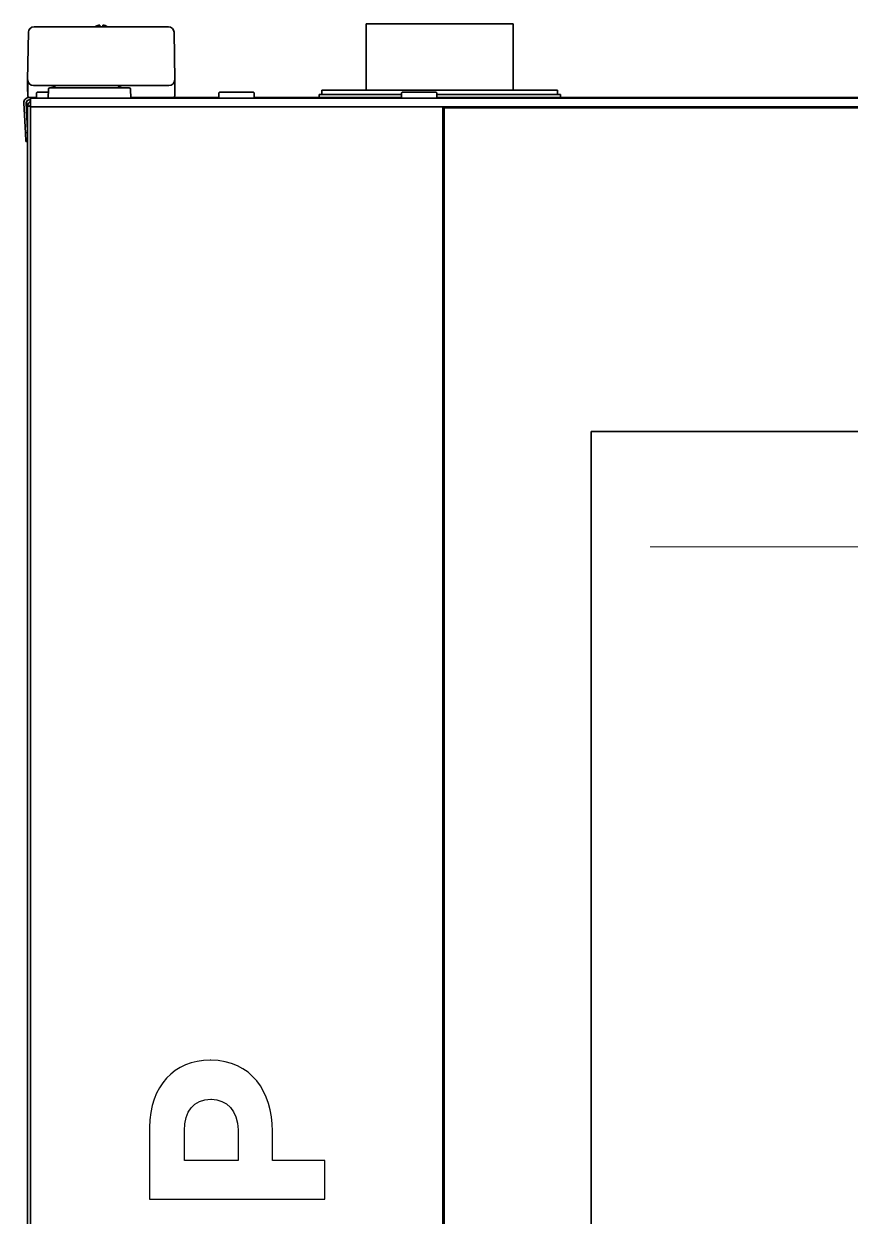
# Model space of a CAD drawing. Extents: x 6336 to 10269, y -393 to 3371.
# Drawn here: x 8426.8 to 8707.5, y 1875.4 to 2280.5 of the extents above; entities that cross this region are included whole.
import ezdxf

# ---------------------------------------------------------------- set-up
doc = ezdxf.new("R2010")
doc.units = 0
doc.header["$LTSCALE"] = 5
doc.layers.get('0').update_dxf_attribs({"linetype": 'CONTINUOUS', "lineweight": 0})
doc.layers.add('1', color=7, linetype='CONTINUOUS', true_color=0xffffff)

msp = doc.modelspace()

# ---------------------------------------------------------------- linework, layer by layer
at = {"color": 2}
msp.add_line((8639.57, 2102.83), (8966.57, 2102.83), dxfattribs=at)
at = {"layer": '1', "color": 7, "linetype": 'Continuous', "lineweight": 35}
for p, q in [((8428.07, 2261.53), (8428.35, 2277.66)), ((8430.25, 2279.53), (8435.35, 2279.53)), ((8435.35, 2279.53), (8470.79, 2279.53)), ((8470.79, 2279.53), (8475.89, 2279.53)), ((8477.79, 2277.66), (8478.07, 2261.53)), ((8568.07, 2280.53), (8543.07, 2280.53)), ((8543.07, 2280.53), (8543.07, 2258.03)), ((8593.07, 2280.53), (8568.07, 2280.53)), ((8593.07, 2258.03), (8593.07, 2280.53)), ((8428.07, 2261.52), (8428.07, 2261.53)), ((8428.08, 2261.46), (8428.07, 2261.53)), ((8428.07, 2261.49), (8428.07, 2257.53)), ((8428.08, 2261.38), (8428.07, 2261.46)), ((8428.08, 2257.39), (8428.08, 2261.38)), ((8478.07, 2261.53), (8478.07, 2261.52)), ((8478.07, 2261.53), (8478.07, 2261.46)), ((8478.07, 2257.53), (8478.07, 2261.49)), ((8478.07, 2261.49), (8478.07, 2261.49)), ((8478.07, 2261.49), (8478.07, 2261.38)), ((8478.07, 2261.38), (8478.07, 2257.39)), ((8428.07, 2257.53), (8428.08, 2257.39)), ((8428.13, 2256.01), (8428.08, 2257.39)), ((8435.07, 2259.53), (8430.07, 2259.53)), ((8431.32, 2257.28), (8431.07, 2257.03)), ((8431.07, 2257.03), (8431.07, 2255.53)), ((8435.11, 2257.28), (8431.32, 2257.28)), ((8471.07, 2259.53), (8435.07, 2259.53)), ((8435.13, 2258.28), (8435.07, 2255.28)), ((8449.07, 2258.78), (8435.63, 2258.78)), ((8462.52, 2258.78), (8449.07, 2258.78)), ((8463.07, 2255.28), (8463.02, 2258.28)), ((8476.07, 2259.53), (8471.07, 2259.53)), ((8478.07, 2257.39), (8478.02, 2256.01)), ((8478.07, 2257.39), (8478.07, 2257.53)), ((8493.32, 2257.28), (8493.07, 2257.03)), ((8493.07, 2257.03), (8493.07, 2255.53)), ((8504.82, 2257.28), (8493.32, 2257.28)), ((8505.07, 2257.03), (8504.82, 2257.28)), ((8505.07, 2255.53), (8505.07, 2257.03)), ((8527.07, 2256.53), (8555.07, 2256.53)), ((8527.07, 2256.53), (8527.07, 2255.53)), ((8528.07, 2258.03), (8608.07, 2258.03)), ((8528.07, 2258.03), (8528.07, 2256.53)), ((8555.32, 2257.28), (8555.07, 2257.03)), ((8555.07, 2257.03), (8555.07, 2255.53)), ((8566.82, 2257.28), (8555.32, 2257.28)), ((8567.07, 2257.03), (8566.82, 2257.28)), ((8567.07, 2255.53), (8567.07, 2257.03)), ((8567.07, 2256.53), (8609.07, 2256.53)), ((8608.07, 2256.53), (8608.07, 2258.03)), ((8609.07, 2255.53), (8609.07, 2256.53)), ((8427.31, 2243.52), (8426.78, 2253.63)), ((8428.07, 2244.16), (8427.57, 2253.67)), ((8427.63, 2253.67), (8428.07, 2245.19)), ((8428.07, 1374.13), (8428.07, 2252.53)), ((8429.07, 2252.53), (8428.07, 2252.53)), ((8428.57, 2255.53), (8428.67, 2255.53)), ((8428.57, 2254.73), (8429.07, 2254.73)), ((8428.67, 2255.53), (8430.08, 2255.53)), ((8429.07, 2255.28), (8431.07, 2255.28)), ((8429.07, 2255.28), (8429.07, 2252.28)), ((8429.57, 2255.53), (8429.57, 2255.28)), ((8430.08, 2255.53), (8431.07, 2255.53)), ((8431.07, 2255.53), (8431.32, 2255.28)), ((8431.07, 2255.28), (9175.07, 2255.28)), ((8476.07, 2255.53), (8463.07, 2255.53)), ((8476.07, 2255.53), (8477.49, 2255.53)), ((8477.49, 2255.53), (8493.08, 2255.53)), ((8493.07, 2255.53), (8493.32, 2255.28)), ((8504.82, 2255.28), (8505.07, 2255.53)), ((8505.08, 2255.53), (8555.07, 2255.53)), ((8555.07, 2255.53), (8555.32, 2255.28)), ((8566.82, 2255.28), (8567.07, 2255.53)), ((8567.07, 2255.53), (9039.07, 2255.53)), ((8431.07, 2252.28), (8429.07, 2252.28)), ((8429.07, 2252.28), (8429.07, 2252.28)), ((8429.07, 1400.78), (8429.07, 2252.28)), ((8431.07, 2252.28), (8567.07, 2252.28)), ((8567.07, 2252.28), (9039.07, 2252.28)), ((8569.07, 1400.78), (8569.07, 2252.28)), ((8569.57, 2250.28), (8569.07, 2250.28)), ((8569.57, 2252.03), (8569.57, 1401.03)), ((9036.57, 2252.03), (8569.57, 2252.03)), ((8570.07, 2252.28), (8570.07, 2252.03)), ((8570.55, 2252.03), (8570.55, 2252.28)), ((8570.57, 2252.03), (8570.57, 2252.28)), ((8572.57, 2252.28), (8572.57, 2252.03)), ((8601.57, 2252.03), (8601.57, 2252.28)), ((8604.57, 2252.28), (8604.57, 2252.03)), ((8427.31, 2243.52), (8428.07, 2243.56)), ((8427.46, 2240.53), (8427.31, 2243.52)), ((8428.07, 2240.56), (8427.46, 2240.53)), ((8619.57, 1511.03), (8619.57, 2142.03)), ((8619.57, 2142.03), (8986.57, 2142.03))]:
    msp.add_line(p, q, dxfattribs=at)
at = {"layer": '1', "color": 7, "linetype": 'Continuous', "lineweight": 25}
for p, q in [((8490.26, 1928.39), (8490.09, 1928.39)), ((8490.35, 1915.12), (8490.52, 1915.12)), ((8469.5, 1905.58), (8469.5, 1881.24)), ((8481.33, 1894.35), (8481.33, 1904.48)), ((8499.54, 1904.73), (8499.54, 1894.35)), ((8511.2, 1894.35), (8511.2, 1904.31)), ((8499.54, 1894.35), (8481.33, 1894.35)), ((8529.07, 1894.35), (8511.2, 1894.35)), ((8529.07, 1881.24), (8529.07, 1894.35)), ((8469.5, 1881.24), (8529.07, 1881.24))]:
    msp.add_line(p, q, dxfattribs=at)
at = {"layer": '1', "color": 7, "linetype": 'Continuous', "lineweight": 35}
for centre, radius, start, end in [((8430.25, 2277.63), 1.9, 90, 179), ((8475.89, 2277.63), 1.9, 1, 90), ((8430.07, 2261.53), 2, 182, 270), ((8476.07, 2261.53), 2, 270, 358), ((8435.63, 2258.28), 0.5, 90, 179), ((8435.62, 2256.53), 3, 48.59, 90), ((8460.52, 2256.53), 3, 90, 131.41), ((8462.52, 2258.28), 0.5, 1, 90), ((8428.57, 2253.73), 1.8, 90, 183), ((8428.57, 2253.73), 1, 90, 183)]:
    msp.add_arc(centre, radius, start, end, dxfattribs=at)
for centre, major_axis, ratio, start_param, end_param in [((8411.61, 2675.58), (-16.46, 414.14), 0.000092, 3.131473, 3.160761), ((8494.63, 2678.27), (16.56, 416.83), 0.000092, 3.122413, 3.157298), ((8428.63, 2253.73), (-0.726, 0.689), 0.998716, -0.810936, 0.810936), ((8427.41, 1888.32), (0.67, 38.22), 0.000913, 6.230878, 6.248316)]:
    msp.add_ellipse(centre, major_axis=major_axis, ratio=ratio, start_param=start_param, end_param=end_param, dxfattribs=at)
for points, knots in [([(8452.07, 2280.02), (8452.02, 2280.01), (8451.91, 2279.98), (8451.75, 2279.93), (8451.59, 2279.87), (8451.43, 2279.81), (8451.28, 2279.74), (8451.13, 2279.67), (8450.99, 2279.6), (8450.9, 2279.55), (8450.88, 2279.53)], [0, 0, 0, 0, 0.134116, 0.268232, 0.402347, 0.536463, 0.670579, 0.804695, 0.938811, 1, 1, 1, 1]), ([(8452.57, 2279.53), (8452.57, 2279.63), (8452.57, 2279.72), (8452.57, 2279.84), (8452.57, 2279.88), (8452.57, 2279.96), (8452.57, 2279.99), (8452.57, 2280.02)], [0, 0, 0, 0, 0.457375, 0.457375, 0.728688, 0.728688, 1, 1, 1, 1]), ([(8455.28, 2279.53), (8455.1, 2279.63), (8454.93, 2279.72), (8454.64, 2279.84), (8454.53, 2279.88), (8454.3, 2279.96), (8454.19, 2279.99), (8454.07, 2280.02)], [0, 0, 0, 0, 0.457379, 0.457379, 0.728689, 0.728689, 1, 1, 1, 1]), ([(8428.07, 2252.53), (8428.07, 2252.64), (8428.08, 2252.76), (8428.13, 2252.99), (8428.16, 2253.11), (8428.25, 2253.32), (8428.31, 2253.43), (8428.44, 2253.62), (8428.52, 2253.72), (8428.68, 2253.88), (8428.77, 2253.96), (8428.93, 2254.06), (8429, 2254.1), (8429.06, 2254.13)], [0, 0, 0, 0, 0.177861, 0.177861, 0.355721, 0.355721, 0.533582, 0.533582, 0.711442, 0.711442, 0.889303, 0.889303, 1, 1, 1, 1]), ([(8428.13, 2256.01), (8428.13, 2256), (8428.13, 2255.99), (8428.13, 2255.97), (8428.13, 2255.95), (8428.13, 2255.94)], [0, 0, 0, 0, 0.5, 0.5, 1, 1, 1, 1]), ([(8428.13, 2255.94), (8428.14, 2255.91), (8428.15, 2255.88), (8428.16, 2255.84), (8428.17, 2255.83), (8428.18, 2255.8), (8428.18, 2255.79), (8428.21, 2255.75), (8428.22, 2255.73), (8428.25, 2255.69), (8428.26, 2255.68), (8428.28, 2255.66), (8428.29, 2255.65), (8428.33, 2255.62), (8428.35, 2255.61), (8428.39, 2255.59), (8428.4, 2255.58), (8428.43, 2255.57), (8428.44, 2255.56), (8428.48, 2255.55), (8428.51, 2255.54), (8428.55, 2255.53), (8428.57, 2255.53), (8428.6, 2255.53), (8428.61, 2255.53), (8428.63, 2255.53)], [0, 0, 0, 0, 0.125, 0.125, 0.1875, 0.1875, 0.25, 0.25, 0.375, 0.375, 0.4375, 0.4375, 0.5, 0.5, 0.625, 0.625, 0.6875, 0.6875, 0.75, 0.75, 0.875, 0.875, 0.9375, 0.9375, 1, 1, 1, 1]), ([(8429.05, 2253.09), (8429.04, 2253.09), (8429.04, 2253.08), (8429.01, 2253.03), (8428.97, 2252.97), (8428.94, 2252.88), (8428.93, 2252.85), (8428.91, 2252.8), (8428.91, 2252.78), (8428.9, 2252.75), (8428.88, 2252.67), (8428.87, 2252.59), (8428.87, 2252.53)], [0, 0, 0, 0, 0.01615, 0.01615, 0.3441, 0.3441, 0.508075, 0.508075, 0.590063, 0.590063, 0.67205, 1, 1, 1, 1]), ([(8477.52, 2255.53), (8477.53, 2255.53), (8477.55, 2255.53), (8477.58, 2255.53), (8477.59, 2255.53), (8477.64, 2255.54), (8477.66, 2255.55), (8477.7, 2255.56), (8477.72, 2255.57), (8477.75, 2255.58), (8477.76, 2255.59), (8477.8, 2255.61), (8477.82, 2255.62), (8477.85, 2255.65), (8477.86, 2255.66), (8477.88, 2255.68), (8477.89, 2255.69), (8477.92, 2255.73), (8477.94, 2255.75), (8477.96, 2255.79), (8477.97, 2255.8), (8477.98, 2255.83), (8477.99, 2255.84), (8478, 2255.88), (8478.01, 2255.91), (8478.01, 2255.94)], [0, 0, 0, 0, 0.0625, 0.0625, 0.125, 0.125, 0.25, 0.25, 0.3125, 0.3125, 0.375, 0.375, 0.5, 0.5, 0.5625, 0.5625, 0.625, 0.625, 0.75, 0.75, 0.8125, 0.8125, 0.875, 0.875, 1, 1, 1, 1]), ([(8478.01, 2255.94), (8478.02, 2255.95), (8478.02, 2255.97), (8478.02, 2255.99), (8478.02, 2256), (8478.02, 2256.01)], [0, 0, 0, 0, 0.5, 0.5, 1, 1, 1, 1])]:
    msp.add_open_spline(points, degree=3, knots=knots, dxfattribs=at)
for points, degree in [([(8452.57, 2280.02), (8452.55, 2280.03), (8452.5, 2280.03), (8452.42, 2280.04), (8452.35, 2280.04), (8452.28, 2280.04), (8452.21, 2280.04), (8452.14, 2280.03), (8452.1, 2280.02), (8452.07, 2280.02)], 3), ([(8454.07, 2280.02), (8454.05, 2280.02), (8454, 2280.03), (8453.93, 2280.04), (8453.86, 2280.04), (8453.79, 2280.04), (8453.72, 2280.04), (8453.64, 2280.03), (8453.6, 2280.02), (8453.57, 2280.02)], 3), ([(8453.57, 2280.02), (8453.57, 2280.01), (8453.57, 2279.98), (8453.57, 2279.93), (8453.57, 2279.87), (8453.57, 2279.81), (8453.57, 2279.74), (8453.57, 2279.67), (8453.57, 2279.58), (8453.57, 2279.51), (8453.57, 2279.47)], 3), ([(8428.08, 2261.41), (8428.08, 2261.4), (8428.08, 2261.39), (8428.08, 2261.38)], 3), ([(8478.07, 2261.42), (8478.07, 2261.38)], 1)]:
    msp.add_open_spline(points, degree=degree, dxfattribs=at)
at = {"layer": '1', "color": 7, "linetype": 'Continuous', "lineweight": 25}
for points in [[(8490.09, 1928.39), (8477.92, 1928.39), (8469.5, 1919.8), (8469.5, 1905.58)], [(8511.2, 1904.31), (8511.2, 1917.67), (8504.05, 1928.39), (8490.26, 1928.39)], [(8481.33, 1904.48), (8481.33, 1911.03), (8484.48, 1915.12), (8490.35, 1915.12)], [(8490.52, 1915.12), (8495.63, 1915.12), (8499.54, 1911.29), (8499.54, 1904.73)]]:
    msp.add_open_spline(points, degree=3, dxfattribs=at)

doc.saveas('drawing.dxf')
